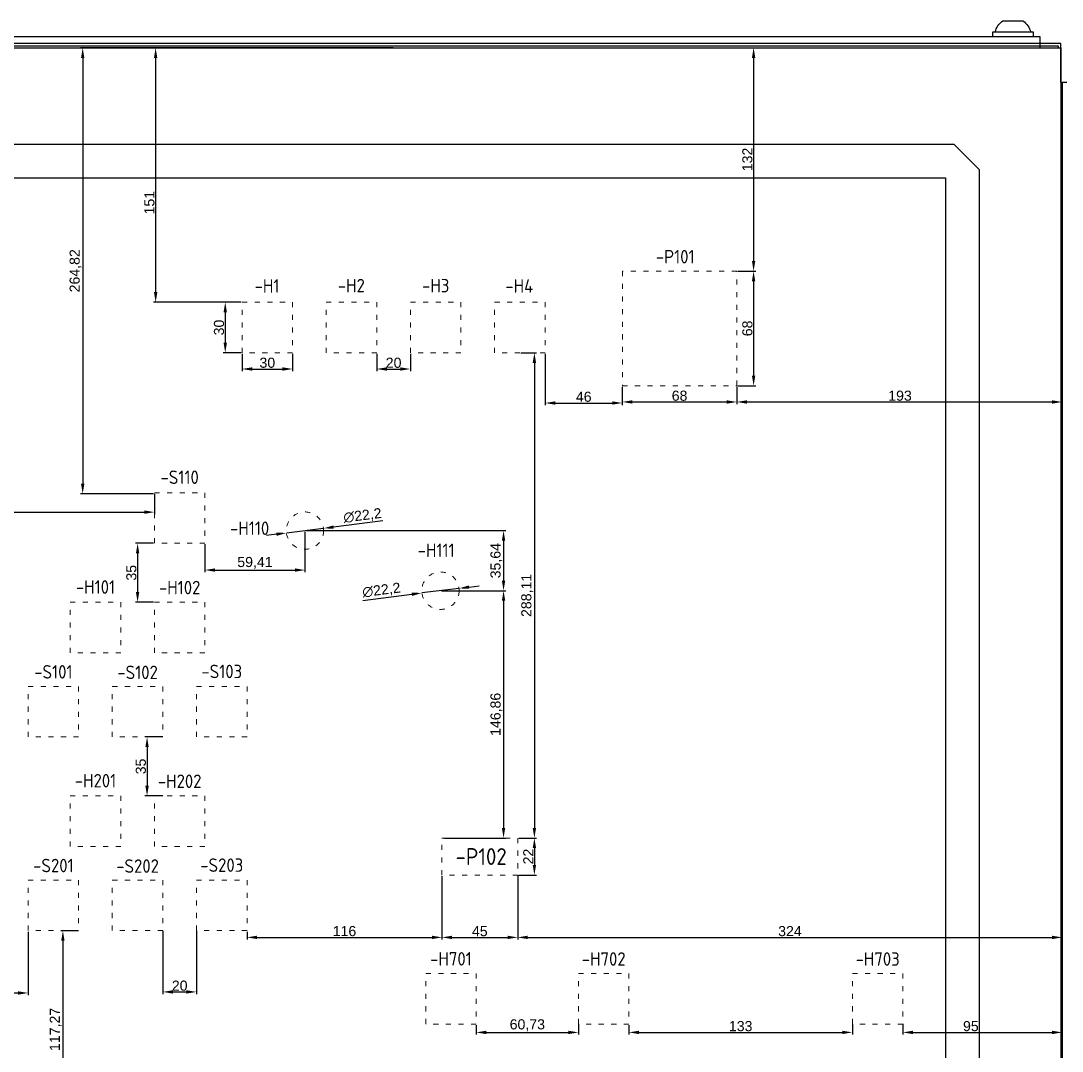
# Model space of a CAD drawing. Header units: millimetres. Extents: x 42151 to 59780, y 37376 to 44547.
# Drawn here: x 42605 to 43223, y 39273 to 39885 of the extents above; entities that cross this region are included whole.
import ezdxf
from ezdxf.enums import TextEntityAlignment as Align

# ---------------------------------------------------------------- set-up
doc = ezdxf.new("R2010")
doc.units = ezdxf.units.MM
doc.linetypes.add('ACAD_ISO03W100', pattern=[30, 12, -18])
doc.layers.add('! NO PLOT !', color=7, linetype='Continuous', true_color=0xff75dd, plot=False)
doc.layers.add('000-PI-Oprema', color=30, linetype='Continuous', lineweight=5)
doc.layers.add('000-PI-ORMAR', color=2, linetype='Continuous')
doc.layers.add('000-PI_TEXT', color=7, linetype='Continuous')
doc.styles.add('PI0', font='isocpeur.ttf', dxfattribs={"width": 0.9})
doc.styles.get("Standard").update_dxf_attribs({"font": 'arial.ttf'})
doc.dimstyles.new('ISO-25-lb', dxfattribs={"dimtxt": 8, "dimasz": 8, "dimexe": 1.25, "dimexo": 0.625, "dimtad": 1, "dimtxsty": 'Standard', "dimcen": 5, "dimadec": 0, "dimazin": 0, "dimtfac": 1, "dimtmove": 0, "dimatfit": 3, "dimfxl": 1, "dimarcsym": 0})

# ---------------------------------------------------------------- blocks, each defined once
blk = doc.blocks.new('8806000_2000x800x600')
at = {"layer": '! NO PLOT !'}
for p, q in [((-3755.82, 1846.75), (-3770.82, 1831.75)), ((-3090.82, 1846.75), (-3755.82, 1846.75)), ((-3770.82, 1831.75), (-3770.82, -8.25)), ((-3750.82, 1826.75), (-3750.82, -3.25)), ((-3095.82, 1826.75), (-3750.82, 1826.75))]:
    blk.add_line(p, q, dxfattribs=at)
at = {"layer": '000-PI-ORMAR'}
for p, q in [((-3784.83, 1920), (-3796.83, 1920)), ((-3778.83, 1913.4), (-3802.83, 1913.4)), ((-3802.83, 1913.4), (-3802.83, 1910.5)), ((-3778.83, 1910.5), (-3778.83, 1913.4)), ((-3819.33, 1906.5), (-3807.08, 1906.5)), ((-3819.33, 1883.36), (-3819.33, 1906.5)), ((-3817.83, 1904), (-3817.83, 1905)), ((-3817.83, 1905), (-3807.08, 1905)), ((-3807.08, 1904), (-3807.08, 1910.5)), ((-3807.08, 1910.5), (-3039.58, 1910.5)), ((-3807.08, 1906.5), (-3039.58, 1906.5)), ((-3807.08, 1905), (-3039.58, 1905)), ((-3819.32, 1904), (-3819.32, -80.5)), ((-3027.32, 1904), (-3819.32, 1904)), ((-3820.11, 1883.5), (-3822.83, 1883.5)), ((-3819.32, 1883.36), (-3820.11, 1883.5)), ((-3820.11, 1883.5), (-3820.11, -67.5))]:
    blk.add_line(p, q, dxfattribs=at)
for centre, start, end in [((-3790.43, 1910.8), 124.82083, 166.60542), ((-3791.22, 1910.8), 13.39458, 55.17917)]:
    blk.add_arc(centre, 11.2, start, end, dxfattribs=at)
blk = doc.blocks.new('*D280')
at = {"layer": '! NO PLOT !', "color": 0, "linetype": 'Continuous', "lineweight": -2, "ltscale": 0.25, "transparency": 16777216}
for p, q in [((42735.74, 39717.52), (42725.11, 39717.52)), ((42726.36, 39711.52), (42726.36, 39693.52)), ((42735.74, 39687.52), (42725.11, 39687.52))]:
    blk.add_line(p, q, dxfattribs=at)
at = {"layer": '! NO PLOT !', "color": 0, "ltscale": 0.25, "transparency": 16777216}
for points in [[(42725.36, 39711.52), (42727.36, 39711.52), (42726.36, 39717.52)], [(42725.36, 39693.52), (42727.36, 39693.52), (42726.36, 39687.52)]]:
    blk.add_solid(points, dxfattribs=at)
at = {"layer": 'Defpoints', "color": 0, "ltscale": 0.25, "transparency": 16777216}
for p in [(42736.36, 39717.52), (42726.36, 39687.52), (42736.36, 39687.52)]:
    blk.add_point(p, dxfattribs=at)
at = {"layer": '! NO PLOT !', "color": 0, "ltscale": 0.25, "transparency": 16777216, "insert": (42722.67, 39702.52), "char_height": 6, "attachment_point": 5, "rotation": 90}
blk.add_mtext('30', dxfattribs=at)
blk = doc.blocks.new('*D281')
at = {"layer": '! NO PLOT !', "color": 0, "linetype": 'Continuous', "lineweight": -2, "ltscale": 0.25, "transparency": 16777216}
for p, q in [((42736.36, 39686.9), (42736.36, 39676.64)), ((42766.36, 39686.9), (42766.36, 39676.64)), ((42742.36, 39677.89), (42760.36, 39677.89))]:
    blk.add_line(p, q, dxfattribs=at)
at = {"layer": '! NO PLOT !', "color": 0, "ltscale": 0.25, "transparency": 16777216}
for points in [[(42742.36, 39678.89), (42742.36, 39676.89), (42736.36, 39677.89)], [(42760.36, 39678.89), (42760.36, 39676.89), (42766.36, 39677.89)]]:
    blk.add_solid(points, dxfattribs=at)
at = {"layer": 'Defpoints', "color": 0, "ltscale": 0.25, "transparency": 16777216}
for p in [(42736.36, 39687.52), (42766.36, 39687.52), (42766.36, 39677.89)]:
    blk.add_point(p, dxfattribs=at)
at = {"layer": '! NO PLOT !', "color": 0, "ltscale": 0.25, "transparency": 16777216, "insert": (42751.36, 39681.58), "char_height": 6, "attachment_point": 5}
blk.add_mtext('30', dxfattribs=at)
blk = doc.blocks.new('*D289')
at = {"layer": '! NO PLOT !', "color": 0, "linetype": 'Continuous', "lineweight": -2, "ltscale": 0.25, "transparency": 16777216}
for p, q in [((43030.84, 39735.99), (43041.43, 39735.99)), ((43040.18, 39729.99), (43040.18, 39673.99)), ((43030.84, 39667.99), (43041.43, 39667.99))]:
    blk.add_line(p, q, dxfattribs=at)
at = {"layer": '! NO PLOT !', "color": 0, "ltscale": 0.25, "transparency": 16777216}
for points in [[(43039.18, 39729.99), (43041.18, 39729.99), (43040.18, 39735.99)], [(43039.18, 39673.99), (43041.18, 39673.99), (43040.18, 39667.99)]]:
    blk.add_solid(points, dxfattribs=at)
at = {"layer": 'Defpoints', "color": 0, "ltscale": 0.25, "transparency": 16777216}
for p in [(43030.21, 39735.99), (43030.21, 39667.99), (43040.18, 39667.99)]:
    blk.add_point(p, dxfattribs=at)
at = {"layer": '! NO PLOT !', "color": 0, "ltscale": 0.25, "transparency": 16777216, "insert": (43036.5, 39701.99), "char_height": 6, "attachment_point": 5, "rotation": 90}
blk.add_mtext('68', dxfattribs=at)
blk = doc.blocks.new('*D290')
at = {"layer": '! NO PLOT !', "color": 0, "linetype": 'Continuous', "lineweight": -2, "ltscale": 0.25, "transparency": 16777216}
for p, q in [((42962.21, 39667.37), (42962.21, 39657.07)), ((43030.21, 39667.37), (43030.21, 39657.07)), ((42968.21, 39658.32), (43024.21, 39658.32))]:
    blk.add_line(p, q, dxfattribs=at)
at = {"layer": '! NO PLOT !', "color": 0, "ltscale": 0.25, "transparency": 16777216}
for points in [[(42968.21, 39659.32), (42968.21, 39657.32), (42962.21, 39658.32)], [(43024.21, 39659.32), (43024.21, 39657.32), (43030.21, 39658.32)]]:
    blk.add_solid(points, dxfattribs=at)
at = {"layer": 'Defpoints', "color": 0, "ltscale": 0.25, "transparency": 16777216}
for p in [(42962.21, 39667.99), (43030.21, 39667.99), (43030.21, 39658.32)]:
    blk.add_point(p, dxfattribs=at)
at = {"layer": '! NO PLOT !', "color": 0, "ltscale": 0.25, "transparency": 16777216, "insert": (42996.21, 39662), "char_height": 6, "attachment_point": 5}
blk.add_mtext('68', dxfattribs=at)
blk = doc.blocks.new('*D291')
at = {"layer": '! NO PLOT !', "color": 0, "linetype": 'Continuous', "lineweight": -2, "ltscale": 0.25, "transparency": 16777216}
for p, q in [((42900.7, 39399.41), (42911.23, 39399.41)), ((42909.98, 39393.41), (42909.98, 39383.41)), ((42900.7, 39377.41), (42911.23, 39377.41))]:
    blk.add_line(p, q, dxfattribs=at)
at = {"layer": '! NO PLOT !', "color": 0, "ltscale": 0.25, "transparency": 16777216}
for points in [[(42908.98, 39393.41), (42910.98, 39393.41), (42909.98, 39399.41)], [(42908.98, 39383.41), (42910.98, 39383.41), (42909.98, 39377.41)]]:
    blk.add_solid(points, dxfattribs=at)
at = {"layer": 'Defpoints', "color": 0, "ltscale": 0.25, "transparency": 16777216}
for p in [(42900.08, 39399.41), (42900.08, 39377.41), (42909.98, 39377.41)]:
    blk.add_point(p, dxfattribs=at)
at = {"layer": '! NO PLOT !', "color": 0, "ltscale": 0.25, "transparency": 16777216, "insert": (42906.34, 39388.41), "char_height": 6, "attachment_point": 5, "rotation": 90}
blk.add_mtext('22', dxfattribs=at)
blk = doc.blocks.new('*D292')
at = {"layer": '! NO PLOT !', "color": 0, "linetype": 'Continuous', "lineweight": -2, "ltscale": 0.25, "transparency": 16777216}
for p, q in [((42855.08, 39376.79), (42855.08, 39339.17)), ((42900.08, 39376.79), (42900.08, 39339.17)), ((42861.08, 39340.42), (42894.08, 39340.42))]:
    blk.add_line(p, q, dxfattribs=at)
at = {"layer": '! NO PLOT !', "color": 0, "ltscale": 0.25, "transparency": 16777216}
for points in [[(42861.08, 39341.42), (42861.08, 39339.42), (42855.08, 39340.42)], [(42894.08, 39341.42), (42894.08, 39339.42), (42900.08, 39340.42)]]:
    blk.add_solid(points, dxfattribs=at)
at = {"layer": 'Defpoints', "color": 0, "ltscale": 0.25, "transparency": 16777216}
for p in [(42855.08, 39377.41), (42900.08, 39377.41), (42900.08, 39340.42)]:
    blk.add_point(p, dxfattribs=at)
at = {"layer": '! NO PLOT !', "color": 0, "ltscale": 0.25, "transparency": 16777216, "insert": (42877.58, 39344.1), "char_height": 6, "attachment_point": 5}
blk.add_mtext('45', dxfattribs=at)
blk = doc.blocks.new('*D293')
at = {"layer": '! NO PLOT !', "color": 0, "linetype": 'Continuous', "lineweight": -2, "ltscale": 0.25, "transparency": 16777216}
for p, q in [((42820.01, 39587.68), (42790.67, 39584.03)), ((42756.73, 39579.8), (42750.78, 39579.06)), ((42762.69, 39580.54), (42784.72, 39583.29))]:
    blk.add_line(p, q, dxfattribs=at)
at = {"layer": '! NO PLOT !', "color": 0, "ltscale": 0.25, "transparency": 16777216}
for points in [[(42790.55, 39585.02), (42790.79, 39583.04), (42784.72, 39583.29)], [(42756.61, 39580.79), (42756.86, 39578.81), (42762.69, 39580.54)]]:
    blk.add_solid(points, dxfattribs=at)
at = {"layer": 'Defpoints', "color": 0, "ltscale": 0.25, "transparency": 16777216}
for p in [(42762.69, 39580.54), (42784.72, 39583.29)]:
    blk.add_point(p, dxfattribs=at)
at = {"layer": '! NO PLOT !', "color": 0, "ltscale": 0.25, "transparency": 16777216, "insert": (42807.92, 39590.54), "char_height": 6, "attachment_point": 5, "rotation": 7.10081}
blk.add_mtext('∅22,2', dxfattribs=at)
blk = doc.blocks.new('*D294')
at = {"layer": '! NO PLOT !', "color": 0, "linetype": 'Continuous', "lineweight": -2, "ltscale": 0.25, "transparency": 16777216}
for p, q in [((42865.2, 39547.64), (42843.17, 39544.9)), ((42871.15, 39548.38), (42877.11, 39549.13)), ((42808.14, 39540.53), (42837.21, 39544.16))]:
    blk.add_line(p, q, dxfattribs=at)
at = {"layer": '! NO PLOT !', "color": 0, "ltscale": 0.25, "transparency": 16777216}
for points in [[(42871.03, 39549.38), (42871.28, 39547.39), (42865.2, 39547.64)], [(42837.09, 39545.15), (42837.34, 39543.16), (42843.17, 39544.9)]]:
    blk.add_solid(points, dxfattribs=at)
at = {"layer": 'Defpoints', "color": 0, "ltscale": 0.25, "transparency": 16777216}
for p in [(42865.2, 39547.64), (42843.17, 39544.9)]:
    blk.add_point(p, dxfattribs=at)
at = {"layer": '! NO PLOT !', "color": 0, "ltscale": 0.25, "transparency": 16777216, "insert": (42819.16, 39546.27), "char_height": 6, "attachment_point": 5, "rotation": 7.10081}
blk.add_mtext('∅22,2', dxfattribs=at)
blk = doc.blocks.new('*D302')
at = {"layer": '! NO PLOT !', "color": 0, "linetype": 'Continuous', "lineweight": -2, "ltscale": 0.25, "transparency": 16777216}
for p, q in [((42816.36, 39686.9), (42816.36, 39676.64)), ((42836.36, 39686.9), (42836.36, 39676.64)), ((42822.36, 39677.89), (42830.36, 39677.89))]:
    blk.add_line(p, q, dxfattribs=at)
at = {"layer": '! NO PLOT !', "color": 0, "ltscale": 0.25, "transparency": 16777216}
for points in [[(42822.36, 39678.89), (42822.36, 39676.89), (42816.36, 39677.89)], [(42830.36, 39678.89), (42830.36, 39676.89), (42836.36, 39677.89)]]:
    blk.add_solid(points, dxfattribs=at)
at = {"layer": 'Defpoints', "color": 0, "ltscale": 0.25, "transparency": 16777216}
for p in [(42816.36, 39687.52), (42836.36, 39687.52), (42836.36, 39677.89)]:
    blk.add_point(p, dxfattribs=at)
at = {"layer": '! NO PLOT !', "color": 0, "ltscale": 0.25, "transparency": 16777216, "insert": (42826.36, 39681.58), "char_height": 6, "attachment_point": 5}
blk.add_mtext('20', dxfattribs=at)
blk = doc.blocks.new('*D311')
at = {"layer": '! NO PLOT !', "color": 0, "linetype": 'Continuous', "lineweight": -2, "ltscale": 0.25, "transparency": 16777216}
for p, q in [((43128.85, 39289), (43128.85, 39282.76)), ((43223.45, 39289), (43223.45, 39282.76)), ((43134.85, 39284.01), (43217.45, 39284.01))]:
    blk.add_line(p, q, dxfattribs=at)
at = {"layer": '! NO PLOT !', "color": 0, "ltscale": 0.25, "transparency": 16777216}
for points in [[(43134.85, 39285.01), (43134.85, 39283.01), (43128.85, 39284.01)], [(43217.45, 39285.01), (43217.45, 39283.01), (43223.45, 39284.01)]]:
    blk.add_solid(points, dxfattribs=at)
at = {"layer": 'Defpoints', "color": 0, "ltscale": 0.25, "transparency": 16777216}
for p in [(43128.85, 39289.62), (43223.45, 39289.62), (43223.45, 39284.01)]:
    blk.add_point(p, dxfattribs=at)
at = {"layer": '! NO PLOT !', "color": 0, "ltscale": 0.25, "transparency": 16777216, "insert": (43169.22, 39287.7), "char_height": 6, "attachment_point": 5}
blk.add_mtext('95', dxfattribs=at)
blk = doc.blocks.new('*D312')
at = {"layer": '! NO PLOT !', "color": 0, "linetype": 'Continuous', "lineweight": -2, "ltscale": 0.25, "transparency": 16777216}
for p, q in [((42900.08, 39377.41), (42900.08, 39339.17)), ((43223.45, 39377.41), (43223.45, 39339.17)), ((42906.08, 39340.42), (43217.45, 39340.42))]:
    blk.add_line(p, q, dxfattribs=at)
at = {"layer": '! NO PLOT !', "color": 0, "ltscale": 0.25, "transparency": 16777216}
for points in [[(42906.08, 39341.42), (42906.08, 39339.42), (42900.08, 39340.42)], [(43217.45, 39341.42), (43217.45, 39339.42), (43223.45, 39340.42)]]:
    blk.add_solid(points, dxfattribs=at)
at = {"layer": 'Defpoints', "color": 0, "ltscale": 0.25, "transparency": 16777216}
for p in [(42900.08, 39378.04), (43223.45, 39378.04), (43223.45, 39340.42)]:
    blk.add_point(p, dxfattribs=at)
at = {"layer": '! NO PLOT !', "color": 0, "ltscale": 0.25, "transparency": 16777216, "insert": (43061.77, 39344.11), "char_height": 6, "attachment_point": 5}
blk.add_mtext('324', dxfattribs=at)
blk = doc.blocks.new('*D313')
at = {"layer": '! NO PLOT !', "color": 0, "linetype": 'Continuous', "lineweight": -2, "ltscale": 0.25, "transparency": 16777216}
for p, q in [((43030.21, 39667.37), (43030.21, 39657.07)), ((43223.45, 39667.99), (43223.45, 39657.07)), ((43036.21, 39658.32), (43217.45, 39658.32))]:
    blk.add_line(p, q, dxfattribs=at)
at = {"layer": '! NO PLOT !', "color": 0, "ltscale": 0.25, "transparency": 16777216}
for points in [[(43036.21, 39659.32), (43036.21, 39657.32), (43030.21, 39658.32)], [(43217.45, 39659.32), (43217.45, 39657.32), (43223.45, 39658.32)]]:
    blk.add_solid(points, dxfattribs=at)
at = {"layer": 'Defpoints', "color": 0, "ltscale": 0.25, "transparency": 16777216}
for p in [(43030.21, 39667.99), (43223.45, 39668.62), (43223.45, 39658.32)]:
    blk.add_point(p, dxfattribs=at)
at = {"layer": '! NO PLOT !', "color": 0, "ltscale": 0.25, "transparency": 16777216, "insert": (43127.14, 39662.01), "char_height": 6, "attachment_point": 5}
blk.add_mtext('193', dxfattribs=at)
blk = doc.blocks.new('*D314')
at = {"layer": '! NO PLOT !', "color": 0, "linetype": 'Continuous', "lineweight": -2, "ltscale": 0.25, "transparency": 16777216}
for p, q in [((42916.36, 39686.9), (42916.36, 39656.44)), ((42962.21, 39667.37), (42962.21, 39656.44)), ((42922.36, 39657.69), (42956.21, 39657.69))]:
    blk.add_line(p, q, dxfattribs=at)
at = {"layer": '! NO PLOT !', "color": 0, "ltscale": 0.25, "transparency": 16777216}
for points in [[(42922.36, 39658.69), (42922.36, 39656.69), (42916.36, 39657.69)], [(42956.21, 39658.69), (42956.21, 39656.69), (42962.21, 39657.69)]]:
    blk.add_solid(points, dxfattribs=at)
at = {"layer": 'Defpoints', "color": 0, "ltscale": 0.25, "transparency": 16777216}
for p in [(42916.36, 39687.52), (42962.21, 39667.99), (42962.21, 39657.69)]:
    blk.add_point(p, dxfattribs=at)
at = {"layer": '! NO PLOT !', "color": 0, "ltscale": 0.25, "transparency": 16777216, "insert": (42939.29, 39661.38), "char_height": 6, "attachment_point": 5}
blk.add_mtext('46', dxfattribs=at)
blk = doc.blocks.new('*D315')
at = {"layer": '! NO PLOT !', "color": 0, "linetype": 'Continuous', "lineweight": -2, "ltscale": 0.25, "transparency": 16777216}
for p, q in [((43030.84, 39868.61), (43041.43, 39868.61)), ((43040.18, 39862.61), (43040.18, 39741.99)), ((43030.84, 39735.99), (43041.43, 39735.99))]:
    blk.add_line(p, q, dxfattribs=at)
at = {"layer": '! NO PLOT !', "color": 0, "ltscale": 0.25, "transparency": 16777216}
for points in [[(43039.18, 39862.61), (43041.18, 39862.61), (43040.18, 39868.61)], [(43039.18, 39741.99), (43041.18, 39741.99), (43040.18, 39735.99)]]:
    blk.add_solid(points, dxfattribs=at)
at = {"layer": 'Defpoints', "color": 0, "ltscale": 0.25, "transparency": 16777216}
for p in [(43030.21, 39868.61), (43030.21, 39735.99), (43040.18, 39735.99)]:
    blk.add_point(p, dxfattribs=at)
at = {"layer": '! NO PLOT !', "color": 0, "ltscale": 0.25, "transparency": 16777216, "insert": (43036.49, 39802.3), "char_height": 6, "attachment_point": 5, "rotation": 90}
blk.add_mtext('132', dxfattribs=at)
blk = doc.blocks.new('*D318')
at = {"layer": '! NO PLOT !', "color": 0, "linetype": 'Continuous', "lineweight": -2, "ltscale": 0.25, "transparency": 16777216}
for p, q in [((42826.03, 39868.61), (42683.78, 39868.61)), ((42685.03, 39862.61), (42685.03, 39723.52)), ((42735.74, 39717.52), (42683.78, 39717.52))]:
    blk.add_line(p, q, dxfattribs=at)
at = {"layer": '! NO PLOT !', "color": 0, "ltscale": 0.25, "transparency": 16777216}
for points in [[(42684.03, 39862.61), (42686.03, 39862.61), (42685.03, 39868.61)], [(42684.03, 39723.52), (42686.03, 39723.52), (42685.03, 39717.52)]]:
    blk.add_solid(points, dxfattribs=at)
at = {"layer": 'Defpoints', "color": 0, "ltscale": 0.25, "transparency": 16777216}
for p in [(42826.66, 39868.61), (42685.03, 39717.52), (42736.36, 39717.52)]:
    blk.add_point(p, dxfattribs=at)
at = {"layer": '! NO PLOT !', "color": 0, "ltscale": 0.25, "transparency": 16777216, "insert": (42681.34, 39776.65), "char_height": 6, "attachment_point": 5, "rotation": 90}
blk.add_mtext('151', dxfattribs=at)
blk = doc.blocks.new('*D319')
at = {"layer": '! NO PLOT !', "color": 0, "linetype": 'Continuous', "lineweight": -2, "ltscale": 0.25, "transparency": 16777216}
for p, q in [((42855.08, 39376.79), (42855.08, 39339.17)), ((42739.3, 39343.79), (42739.3, 39339.17)), ((42745.3, 39340.42), (42849.08, 39340.42))]:
    blk.add_line(p, q, dxfattribs=at)
at = {"layer": '! NO PLOT !', "color": 0, "ltscale": 0.25, "transparency": 16777216}
for points in [[(42745.3, 39341.42), (42745.3, 39339.42), (42739.3, 39340.42)], [(42849.08, 39341.42), (42849.08, 39339.42), (42855.08, 39340.42)]]:
    blk.add_solid(points, dxfattribs=at)
at = {"layer": 'Defpoints', "color": 0, "ltscale": 0.25, "transparency": 16777216}
for p in [(42855.08, 39377.41), (42739.3, 39344.41), (42855.08, 39340.42)]:
    blk.add_point(p, dxfattribs=at)
at = {"layer": '! NO PLOT !', "color": 0, "ltscale": 0.25, "transparency": 16777216, "insert": (42797.19, 39344.11), "char_height": 6, "attachment_point": 5}
blk.add_mtext('116', dxfattribs=at)
blk = doc.blocks.new('*D320')
at = {"layer": '! NO PLOT !', "color": 0, "linetype": 'Continuous', "lineweight": -2, "ltscale": 0.25, "transparency": 16777216}
for p, q in [((42966.15, 39288.37), (42966.15, 39282.76)), ((43098.85, 39289), (43098.85, 39282.76)), ((42972.15, 39284.01), (43092.85, 39284.01))]:
    blk.add_line(p, q, dxfattribs=at)
at = {"layer": '! NO PLOT !', "color": 0, "ltscale": 0.25, "transparency": 16777216}
for points in [[(42972.15, 39285.01), (42972.15, 39283.01), (42966.15, 39284.01)], [(43092.85, 39285.01), (43092.85, 39283.01), (43098.85, 39284.01)]]:
    blk.add_solid(points, dxfattribs=at)
at = {"layer": 'Defpoints', "color": 0, "ltscale": 0.25, "transparency": 16777216}
for p in [(42966.15, 39289), (43098.85, 39289.62), (43098.85, 39284.01)]:
    blk.add_point(p, dxfattribs=at)
at = {"layer": '! NO PLOT !', "color": 0, "ltscale": 0.25, "transparency": 16777216, "insert": (43032.5, 39287.7), "char_height": 6, "attachment_point": 5}
blk.add_mtext('133', dxfattribs=at)
blk = doc.blocks.new('*D321')
at = {"layer": '! NO PLOT !', "color": 0, "linetype": 'Continuous', "lineweight": -2, "ltscale": 0.25, "transparency": 16777216}
for p, q in [((42875.43, 39288.37), (42875.43, 39282.76)), ((42936.15, 39289), (42936.15, 39282.76)), ((42881.43, 39284.01), (42930.15, 39284.01))]:
    blk.add_line(p, q, dxfattribs=at)
at = {"layer": '! NO PLOT !', "color": 0, "ltscale": 0.25, "transparency": 16777216}
for points in [[(42881.43, 39285.01), (42881.43, 39283.01), (42875.43, 39284.01)], [(42930.15, 39285.01), (42930.15, 39283.01), (42936.15, 39284.01)]]:
    blk.add_solid(points, dxfattribs=at)
at = {"layer": 'Defpoints', "color": 0, "ltscale": 0.25, "transparency": 16777216}
for p in [(42875.43, 39289), (42936.15, 39289.62), (42936.15, 39284.01)]:
    blk.add_point(p, dxfattribs=at)
at = {"layer": '! NO PLOT !', "color": 0, "ltscale": 0.25, "transparency": 16777216, "insert": (42905.79, 39288.24), "char_height": 6, "attachment_point": 5}
blk.add_mtext('60,73', dxfattribs=at)
blk = doc.blocks.new('*D322')
at = {"layer": '! NO PLOT !', "color": 0, "linetype": 'Continuous', "lineweight": -2, "ltscale": 0.25, "transparency": 16777216}
for p, q in [((42901.99, 39687.52), (42911.23, 39687.52)), ((42909.98, 39681.52), (42909.98, 39405.41)), ((42900.7, 39399.41), (42911.23, 39399.41))]:
    blk.add_line(p, q, dxfattribs=at)
at = {"layer": '! NO PLOT !', "color": 0, "ltscale": 0.25, "transparency": 16777216}
for points in [[(42908.98, 39681.52), (42910.98, 39681.52), (42909.98, 39687.52)], [(42908.98, 39405.41), (42910.98, 39405.41), (42909.98, 39399.41)]]:
    blk.add_solid(points, dxfattribs=at)
at = {"layer": 'Defpoints', "color": 0, "ltscale": 0.25, "transparency": 16777216}
for p in [(42901.36, 39687.52), (42900.08, 39399.41), (42909.98, 39399.41)]:
    blk.add_point(p, dxfattribs=at)
at = {"layer": '! NO PLOT !', "color": 0, "ltscale": 0.25, "transparency": 16777216, "insert": (42905.75, 39543.47), "char_height": 6, "attachment_point": 5, "rotation": 90}
blk.add_mtext('288,11', dxfattribs=at)
blk = doc.blocks.new('*D323')
at = {"layer": '! NO PLOT !', "color": 0, "linetype": 'Continuous', "lineweight": -2, "ltscale": 0.25, "transparency": 16777216}
for p, q in [((42565.89, 39383.79), (42565.89, 39306.17)), ((42609.3, 39343.79), (42609.3, 39306.17)), ((42571.89, 39307.42), (42603.3, 39307.42))]:
    blk.add_line(p, q, dxfattribs=at)
at = {"layer": '! NO PLOT !', "color": 0, "ltscale": 0.25, "transparency": 16777216}
for points in [[(42571.89, 39308.42), (42571.89, 39306.42), (42565.89, 39307.42)], [(42603.3, 39308.42), (42603.3, 39306.42), (42609.3, 39307.42)]]:
    blk.add_solid(points, dxfattribs=at)
at = {"layer": 'Defpoints', "color": 0, "ltscale": 0.25, "transparency": 16777216}
for p in [(42565.89, 39384.41), (42609.3, 39344.41), (42609.3, 39307.42)]:
    blk.add_point(p, dxfattribs=at)
at = {"layer": '! NO PLOT !', "color": 0, "ltscale": 0.25, "transparency": 16777216, "insert": (42587.59, 39311.65), "char_height": 6, "attachment_point": 5}
blk.add_mtext('43,41', dxfattribs=at)
blk = doc.blocks.new('*D325')
at = {"layer": '! NO PLOT !', "color": 0, "linetype": 'Continuous', "lineweight": -2, "ltscale": 0.25, "transparency": 16777216}
for p, q in [((42684.3, 39603.79), (42684.3, 39591.66)), ((42429.89, 39575.04), (42429.89, 39594.16)), ((42435.89, 39592.91), (42678.3, 39592.91))]:
    blk.add_line(p, q, dxfattribs=at)
at = {"layer": '! NO PLOT !', "color": 0, "ltscale": 0.25, "transparency": 16777216}
for points in [[(42435.89, 39593.91), (42435.89, 39591.91), (42429.89, 39592.91)], [(42678.3, 39593.91), (42678.3, 39591.91), (42684.3, 39592.91)]]:
    blk.add_solid(points, dxfattribs=at)
at = {"layer": 'Defpoints', "color": 0, "ltscale": 0.25, "transparency": 16777216}
for p in [(42684.3, 39604.41), (42684.3, 39592.91), (42429.89, 39574.41)]:
    blk.add_point(p, dxfattribs=at)
at = {"layer": '! NO PLOT !', "color": 0, "ltscale": 0.25, "transparency": 16777216, "insert": (42557.09, 39597.15), "char_height": 6, "attachment_point": 5}
blk.add_mtext('254,41', dxfattribs=at)
blk = doc.blocks.new('*D326')
at = {"layer": '! NO PLOT !', "color": 0, "linetype": 'Continuous', "lineweight": -2, "ltscale": 0.25, "transparency": 16777216}
for p, q in [((42773.7, 39581.29), (42773.7, 39557.26)), ((42714.3, 39573.79), (42714.3, 39557.26)), ((42720.3, 39558.51), (42767.7, 39558.51))]:
    blk.add_line(p, q, dxfattribs=at)
at = {"layer": '! NO PLOT !', "color": 0, "ltscale": 0.25, "transparency": 16777216}
for points in [[(42720.3, 39559.51), (42720.3, 39557.51), (42714.3, 39558.51)], [(42767.7, 39559.51), (42767.7, 39557.51), (42773.7, 39558.51)]]:
    blk.add_solid(points, dxfattribs=at)
at = {"layer": 'Defpoints', "color": 0, "ltscale": 0.25, "transparency": 16777216}
for p in [(42773.7, 39581.91), (42714.3, 39574.41), (42773.7, 39558.51)]:
    blk.add_point(p, dxfattribs=at)
at = {"layer": '! NO PLOT !', "color": 0, "ltscale": 0.25, "transparency": 16777216, "insert": (42744, 39562.74), "char_height": 6, "attachment_point": 5}
blk.add_mtext('59,41', dxfattribs=at)
blk = doc.blocks.new('*D327')
at = {"layer": '! NO PLOT !', "color": 0, "linetype": 'Continuous', "lineweight": -2, "ltscale": 0.25, "transparency": 16777216}
for p, q in [((42854.81, 39546.27), (42892.92, 39546.27)), ((42891.67, 39540.27), (42891.67, 39405.41)), ((42856.59, 39399.41), (42892.92, 39399.41))]:
    blk.add_line(p, q, dxfattribs=at)
at = {"layer": '! NO PLOT !', "color": 0, "ltscale": 0.25, "transparency": 16777216}
for points in [[(42890.67, 39540.27), (42892.67, 39540.27), (42891.67, 39546.27)], [(42890.67, 39405.41), (42892.67, 39405.41), (42891.67, 39399.41)]]:
    blk.add_solid(points, dxfattribs=at)
at = {"layer": 'Defpoints', "color": 0, "ltscale": 0.25, "transparency": 16777216}
for p in [(42854.18, 39546.27), (42855.96, 39399.41), (42891.67, 39399.41)]:
    blk.add_point(p, dxfattribs=at)
at = {"layer": '! NO PLOT !', "color": 0, "ltscale": 0.25, "transparency": 16777216, "insert": (42887.44, 39472.84), "char_height": 6, "attachment_point": 5, "rotation": 90}
blk.add_mtext('146,86', dxfattribs=at)
blk = doc.blocks.new('*D328')
at = {"layer": '! NO PLOT !', "color": 0, "linetype": 'Continuous', "lineweight": -2, "ltscale": 0.25, "transparency": 16777216}
for p, q in [((42774.33, 39581.91), (42892.92, 39581.91)), ((42891.67, 39575.91), (42891.67, 39552.27)), ((42855.43, 39546.27), (42892.92, 39546.27))]:
    blk.add_line(p, q, dxfattribs=at)
at = {"layer": '! NO PLOT !', "color": 0, "ltscale": 0.25, "transparency": 16777216}
for points in [[(42890.67, 39575.91), (42892.67, 39575.91), (42891.67, 39581.91)], [(42890.67, 39552.27), (42892.67, 39552.27), (42891.67, 39546.27)]]:
    blk.add_solid(points, dxfattribs=at)
at = {"layer": 'Defpoints', "color": 0, "ltscale": 0.25, "transparency": 16777216}
for p in [(42773.7, 39581.91), (42854.81, 39546.27), (42891.67, 39546.27)]:
    blk.add_point(p, dxfattribs=at)
at = {"layer": '! NO PLOT !', "color": 0, "ltscale": 0.25, "transparency": 16777216, "insert": (42887.44, 39564.09), "char_height": 6, "attachment_point": 5, "rotation": 90}
blk.add_mtext('35,64', dxfattribs=at)
blk = doc.blocks.new('*D329')
at = {"layer": '! NO PLOT !', "color": 0, "linetype": 'Continuous', "lineweight": -2, "ltscale": 0.25, "transparency": 16777216}
for p, q in [((42683.67, 39574.41), (42673.05, 39574.41)), ((42674.3, 39568.41), (42674.3, 39545.41)), ((42683.67, 39539.41), (42673.05, 39539.41))]:
    blk.add_line(p, q, dxfattribs=at)
at = {"layer": '! NO PLOT !', "color": 0, "ltscale": 0.25, "transparency": 16777216}
for points in [[(42673.3, 39568.41), (42675.3, 39568.41), (42674.3, 39574.41)], [(42673.3, 39545.41), (42675.3, 39545.41), (42674.3, 39539.41)]]:
    blk.add_solid(points, dxfattribs=at)
at = {"layer": 'Defpoints', "color": 0, "ltscale": 0.25, "transparency": 16777216}
for p in [(42684.3, 39574.41), (42674.3, 39539.41), (42684.3, 39539.41)]:
    blk.add_point(p, dxfattribs=at)
at = {"layer": '! NO PLOT !', "color": 0, "ltscale": 0.25, "transparency": 16777216, "insert": (42670.61, 39556.91), "char_height": 6, "attachment_point": 5, "rotation": 90}
blk.add_mtext('35', dxfattribs=at)
blk = doc.blocks.new('*D330')
at = {"layer": '! NO PLOT !', "color": 0, "linetype": 'Continuous', "lineweight": -2, "ltscale": 0.25, "transparency": 16777216}
for p, q in [((42689.3, 39459.41), (42678.67, 39459.41)), ((42679.92, 39453.41), (42679.92, 39430.41)), ((42689.3, 39424.41), (42678.67, 39424.41))]:
    blk.add_line(p, q, dxfattribs=at)
at = {"layer": '! NO PLOT !', "color": 0, "ltscale": 0.25, "transparency": 16777216}
for points in [[(42678.92, 39453.41), (42680.92, 39453.41), (42679.92, 39459.41)], [(42678.92, 39430.41), (42680.92, 39430.41), (42679.92, 39424.41)]]:
    blk.add_solid(points, dxfattribs=at)
at = {"layer": 'Defpoints', "color": 0, "ltscale": 0.25, "transparency": 16777216}
for p in [(42689.92, 39459.41), (42679.92, 39424.41), (42689.92, 39424.41)]:
    blk.add_point(p, dxfattribs=at)
at = {"layer": '! NO PLOT !', "color": 0, "ltscale": 0.25, "transparency": 16777216, "insert": (42676.23, 39441.91), "char_height": 6, "attachment_point": 5, "rotation": 90}
blk.add_mtext('35', dxfattribs=at)
blk = doc.blocks.new('*D331')
at = {"layer": '! NO PLOT !', "color": 0, "linetype": 'Continuous', "lineweight": -2, "ltscale": 0.25, "transparency": 16777216}
for p, q in [((42689.3, 39344.41), (42689.3, 39306.79)), ((42709.3, 39344.41), (42709.3, 39306.79)), ((42695.3, 39308.04), (42703.3, 39308.04))]:
    blk.add_line(p, q, dxfattribs=at)
at = {"layer": '! NO PLOT !', "color": 0, "ltscale": 0.25, "transparency": 16777216}
for points in [[(42695.3, 39309.04), (42695.3, 39307.04), (42689.3, 39308.04)], [(42703.3, 39309.04), (42703.3, 39307.04), (42709.3, 39308.04)]]:
    blk.add_solid(points, dxfattribs=at)
at = {"layer": 'Defpoints', "color": 0, "ltscale": 0.25, "transparency": 16777216}
for p in [(42689.3, 39345.04), (42709.3, 39345.04), (42709.3, 39308.04)]:
    blk.add_point(p, dxfattribs=at)
at = {"layer": '! NO PLOT !', "color": 0, "ltscale": 0.25, "transparency": 16777216, "insert": (42699.3, 39311.73), "char_height": 6, "attachment_point": 5}
blk.add_mtext('20', dxfattribs=at)
blk = doc.blocks.new('*D332')
at = {"layer": '! NO PLOT !', "color": 0, "linetype": 'Continuous', "lineweight": -2, "ltscale": 0.25, "transparency": 16777216}
for p, q in [((42683.67, 39868.61), (42640.45, 39868.61)), ((42641.7, 39862.61), (42641.7, 39609.79)), ((42683.67, 39603.79), (42640.45, 39603.79))]:
    blk.add_line(p, q, dxfattribs=at)
at = {"layer": '! NO PLOT !', "color": 0, "ltscale": 0.25, "transparency": 16777216}
for points in [[(42640.7, 39862.61), (42642.7, 39862.61), (42641.7, 39868.61)], [(42640.7, 39609.79), (42642.7, 39609.79), (42641.7, 39603.79)]]:
    blk.add_solid(points, dxfattribs=at)
at = {"layer": 'Defpoints', "color": 0, "ltscale": 0.25, "transparency": 16777216}
for p in [(42684.3, 39868.61), (42641.7, 39603.79), (42684.3, 39603.79)]:
    blk.add_point(p, dxfattribs=at)
at = {"layer": '! NO PLOT !', "color": 0, "ltscale": 0.25, "transparency": 16777216, "insert": (42637.47, 39736.2), "char_height": 6, "attachment_point": 5, "rotation": 90}
blk.add_mtext('264,82', dxfattribs=at)
blk = doc.blocks.new('*D333')
at = {"layer": '! NO PLOT !', "color": 0, "linetype": 'Continuous', "lineweight": -2, "ltscale": 0.25, "transparency": 16777216}
for p, q in [((42639.3, 39344.41), (42628.67, 39344.41)), ((42629.92, 39338.41), (42629.92, 39233.15)), ((42639.3, 39227.15), (42628.67, 39227.15))]:
    blk.add_line(p, q, dxfattribs=at)
at = {"layer": '! NO PLOT !', "color": 0, "ltscale": 0.25, "transparency": 16777216}
for points in [[(42628.92, 39338.41), (42630.92, 39338.41), (42629.92, 39344.41)], [(42628.92, 39233.15), (42630.92, 39233.15), (42629.92, 39227.15)]]:
    blk.add_solid(points, dxfattribs=at)
at = {"layer": 'Defpoints', "color": 0, "ltscale": 0.25, "transparency": 16777216}
for p in [(42639.92, 39344.41), (42629.92, 39227.15), (42639.92, 39227.15)]:
    blk.add_point(p, dxfattribs=at)
at = {"layer": '! NO PLOT !', "color": 0, "ltscale": 0.25, "transparency": 16777216, "insert": (42625.69, 39285.78), "char_height": 6, "attachment_point": 5, "rotation": 90}
blk.add_mtext('117,27', dxfattribs=at)

msp = doc.modelspace()

# ---------------------------------------------------------------- linework, layer by layer
at = {"layer": '000-PI-Oprema', "linetype": 'ACAD_ISO03W100', "ltscale": 0.25}
for points in [[(42962.213, 39667.993), (43030.213, 39667.993), (43030.213, 39735.993), (42962.213, 39735.993)], [(42736.361, 39717.524), (42766.361, 39717.524), (42766.361, 39687.524), (42736.361, 39687.524)], [(42786.361, 39717.524), (42816.361, 39717.524), (42816.361, 39687.524), (42786.361, 39687.524)], [(42836.361, 39717.524), (42866.361, 39717.524), (42866.361, 39687.524), (42836.361, 39687.524)], [(42886.361, 39717.524), (42916.361, 39717.524), (42916.361, 39687.524), (42886.361, 39687.524)], [(42684.296, 39604.414), (42714.296, 39604.414), (42714.296, 39574.414), (42684.296, 39574.414)], [(42634.296, 39539.414), (42664.296, 39539.414), (42664.296, 39509.414), (42634.296, 39509.414)], [(42684.296, 39539.414), (42714.296, 39539.414), (42714.296, 39509.414), (42684.296, 39509.414)], [(42609.296, 39489.414), (42639.296, 39489.414), (42639.296, 39459.414), (42609.296, 39459.414)], [(42659.296, 39489.414), (42689.296, 39489.414), (42689.296, 39459.414), (42659.296, 39459.414)], [(42709.296, 39489.414), (42739.296, 39489.414), (42739.296, 39459.414), (42709.296, 39459.414)], [(42634.296, 39424.414), (42664.296, 39424.414), (42664.296, 39394.414), (42634.296, 39394.414)], [(42684.296, 39424.414), (42714.296, 39424.414), (42714.296, 39394.414), (42684.296, 39394.414)], [(42855.079, 39399.414), (42900.079, 39399.414), (42900.079, 39377.414), (42855.079, 39377.414)], [(42609.296, 39374.414), (42639.296, 39374.414), (42639.296, 39344.414), (42609.296, 39344.414)], [(42659.296, 39374.414), (42689.296, 39374.414), (42689.296, 39344.414), (42659.296, 39344.414)], [(42709.296, 39374.414), (42739.296, 39374.414), (42739.296, 39344.414), (42709.296, 39344.414)], [(42845.427, 39318.998), (42875.427, 39318.998), (42875.427, 39288.998), (42845.427, 39288.998)], [(42936.153, 39318.998), (42966.153, 39318.998), (42966.153, 39288.998), (42936.153, 39288.998)], [(43098.85, 39318.998), (43128.85, 39318.998), (43128.85, 39288.998), (43098.85, 39288.998)]]:
    msp.add_lwpolyline(points, close=True, dxfattribs=at)
for centre in [(42773.702, 39581.914), (42854.184, 39546.27)]:
    msp.add_circle(centre, 11.1, dxfattribs=at)

# ---------------------------------------------------------------- block references
at = {"xscale": -1}
msp.add_blockref('8806000_2000x800x600', (39403.342, 37964.607), dxfattribs=at)

# ---------------------------------------------------------------- texts
at = {"layer": '000-PI_TEXT', "style": 'PI0', "width": 0.9}
for s, p in [('-P101', (42993.632, 39744.602)), ('-H1', (42751.193, 39727.206)), ('-H2', (42801.258, 39727.4)), ('-H3', (42851.374, 39727.4)), ('-H4', (42901.02, 39727.206)), ('-S110', (42699.296, 39613.632)), ('-H110', (42740.845, 39583.36)), ('-H111', (42851.629, 39570.264)), ('-H101', (42649.296, 39548.446)), ('-H102', (42699.296, 39548.132)), ('-S101', (42624.296, 39498.085)), ('-S102', (42674.296, 39497.772)), ('-S103', (42724.296, 39498.331)), ('-H201', (42649.296, 39433.446)), ('-H202', (42699.296, 39433.132)), ('-S201', (42624.296, 39383.085)), ('-S202', (42674.296, 39382.772)), ('-S203', (42724.296, 39383.331)), ('-H701', (42860.427, 39327.688)), ('-H702', (42951.153, 39327.595)), ('-H703', (43113.85, 39327.595))]:
    msp.add_text(s, height=8, dxfattribs=at).set_placement(p, align=Align.MIDDLE)
at = {"layer": '000-PI_TEXT', "linetype": 'Continuous', "insert": (42853.579, 39388.414), "char_height": 10, "width": 48, "attachment_point": 4, "style": 'PI0'}
msp.add_mtext('\\pi9.6;-P102', dxfattribs=at)

# ---------------------------------------------------------------- dimensions: what is measured, and where the dimension line sits
at = {"layer": '! NO PLOT !', "ltscale": 0.25}
for base, p1, p2, picture, middle in [((42641.699, 39603.789), (42684.296, 39868.606), (42684.296, 39603.789), '*D332', (42641.699, 39736.198)), ((42891.668, 39546.27), (42773.702, 39581.914), (42854.809, 39546.27), '*D328', (42891.668, 39564.092)), ((42891.668, 39399.414), (42854.184, 39546.27), (42855.961, 39399.414), '*D327', (42891.668, 39472.842))]:
    dim = msp.add_linear_dim(base=base, p1=p1, p2=p2, angle=90, dimstyle='ISO-25-lb', override={"dimtxt": 6, "dimasz": 6}, dxfattribs=at)
    dim.commit()
    dim.dimension.update_dxf_attribs({"geometry": picture, "text_midpoint": middle, "dimtype": 160})
dim = msp.add_linear_dim(base=(42685.029, 39717.524), p1=(42826.658, 39868.606), p2=(42736.361, 39717.524), angle=90, text='151', dimstyle='ISO-25-lb', override={"dimtxt": 6, "dimasz": 6}, dxfattribs=at)
dim.commit()
dim.dimension.update_dxf_attribs({"geometry": '*D318', "text_midpoint": (42685.029, 39776.655), "dimtype": 160})
dim = msp.add_linear_dim(base=(43040.184, 39735.993), p1=(43030.213, 39868.606), p2=(43030.213, 39735.993), angle=90, text='132', dimstyle='ISO-25-lb', override={"dimtxt": 6, "dimasz": 6}, dxfattribs=at)
dim.commit()
dim.dimension.update_dxf_attribs({"geometry": '*D315', "text_midpoint": (43036.494, 39802.3)})
for base, p1, p2, picture, middle in [((43040.184, 39667.993), (43030.213, 39735.993), (43030.213, 39667.993), '*D289', (43036.496, 39701.993)), ((42726.361, 39687.524), (42736.361, 39717.524), (42736.361, 39687.524), '*D280', (42722.671, 39702.524)), ((42909.981, 39399.414), (42901.361, 39687.524), (42900.079, 39399.414), '*D322', (42905.751, 39543.469)), ((42674.296, 39539.414), (42684.296, 39574.414), (42684.296, 39539.414), '*D329', (42670.606, 39556.914)), ((42679.921, 39424.414), (42689.921, 39459.414), (42689.921, 39424.414), '*D330', (42676.231, 39441.914)), ((42909.981, 39377.414), (42900.079, 39399.414), (42900.079, 39377.414), '*D291', (42906.344, 39388.414)), ((42629.921, 39227.146), (42639.921, 39344.414), (42639.921, 39227.146), '*D333', (42625.69, 39285.78))]:
    dim = msp.add_linear_dim(base=base, p1=p1, p2=p2, angle=90, dimstyle='ISO-25-lb', override={"dimtxt": 6, "dimasz": 6}, dxfattribs=at)
    dim.commit()
    dim.dimension.update_dxf_attribs({"geometry": picture, "text_midpoint": middle})
for base, p1, p2, picture, middle in [((42766.361, 39677.891), (42736.361, 39687.524), (42766.361, 39687.524), '*D281', (42751.361, 39681.582)), ((42836.361, 39677.891), (42816.361, 39687.524), (42836.361, 39687.524), '*D302', (42826.361, 39681.58)), ((43030.213, 39658.316), (42962.213, 39667.993), (43030.213, 39667.993), '*D290', (42996.213, 39662.005)), ((42773.702, 39558.513), (42714.296, 39574.414), (42773.702, 39581.914), '*D326', (42743.999, 39562.744)), ((42609.296, 39307.42), (42565.89, 39384.414), (42609.296, 39344.414), '*D323', (42587.593, 39311.651)), ((42900.079, 39340.42), (42855.079, 39377.414), (42900.079, 39377.414), '*D292', (42877.579, 39344.096)), ((42709.296, 39308.045), (42689.296, 39345.039), (42709.296, 39345.039), '*D331', (42699.296, 39311.733))]:
    dim = msp.add_linear_dim(base=base, p1=p1, p2=p2, dimstyle='ISO-25-lb', override={"dimtxt": 6, "dimasz": 6}, dxfattribs=at)
    dim.commit()
    dim.dimension.update_dxf_attribs({"geometry": picture, "text_midpoint": middle})
for base, p1, p2, text, picture, middle in [((42962.213, 39657.691), (42916.361, 39687.524), (42962.213, 39667.993), '46', '*D314', (42939.287, 39657.691)), ((43223.452, 39658.316), (43030.213, 39667.993), (43223.452, 39668.618), '193', '*D313', (43127.145, 39658.316)), ((43223.452, 39340.42), (42900.079, 39378.039), (43223.452, 39378.039), '324', '*D312', (43061.765, 39340.42)), ((43098.85, 39284.013), (42966.153, 39288.998), (43098.85, 39289.623), '133', '*D320', (43032.502, 39284.013)), ((43223.452, 39284.013), (43128.85, 39289.623), (43223.452, 39289.623), '95', '*D311', (43169.224, 39284.013))]:
    dim = msp.add_linear_dim(base=base, p1=p1, p2=p2, text=text, dimstyle='ISO-25-lb', override={"dimtxt": 6, "dimasz": 6}, dxfattribs=at)
    dim.commit()
    dim.dimension.update_dxf_attribs({"geometry": picture, "text_midpoint": middle, "dimtype": 160})
for base, p1, p2, picture, middle in [((42684.296, 39592.915), (42429.889, 39574.414), (42684.296, 39604.414), '*D325', (42557.092, 39592.915)), ((42936.153, 39284.013), (42875.427, 39288.998), (42936.153, 39289.623), '*D321', (42905.79, 39284.013))]:
    dim = msp.add_linear_dim(base=base, p1=p1, p2=p2, dimstyle='ISO-25-lb', override={"dimtxt": 6, "dimasz": 6}, dxfattribs=at)
    dim.commit()
    dim.dimension.update_dxf_attribs({"geometry": picture, "text_midpoint": middle, "dimtype": 160})
dim = msp.add_diameter_dim_2p(p1=(42762.687, 39580.542), p2=(42784.717, 39583.287), dimstyle='ISO-25-lb', override={"dimtxt": 6, "dimasz": 6}, dxfattribs=at)
dim.commit()
dim.dimension.update_dxf_attribs({"geometry": '*D293', "text_midpoint": (42808.453, 39586.243), "dimtype": 163})
dim = msp.add_diameter_dim_2p(p1=(42865.198, 39547.642), p2=(42843.169, 39544.898), dimstyle='ISO-25-lb', override={"dimtxt": 6, "dimasz": 6}, dxfattribs=at)
dim.commit()
dim.dimension.update_dxf_attribs({"geometry": '*D294', "text_midpoint": (42819.699, 39541.975)})
dim = msp.add_linear_dim(base=(42855.079, 39340.42), p1=(42739.296, 39344.414), p2=(42855.079, 39377.414), text='116', dimstyle='ISO-25-lb', override={"dimtxt": 6, "dimasz": 6}, dxfattribs=at)
dim.commit()
dim.dimension.update_dxf_attribs({"geometry": '*D319', "text_midpoint": (42797.187, 39344.108)})

doc.saveas('drawing.dxf')
